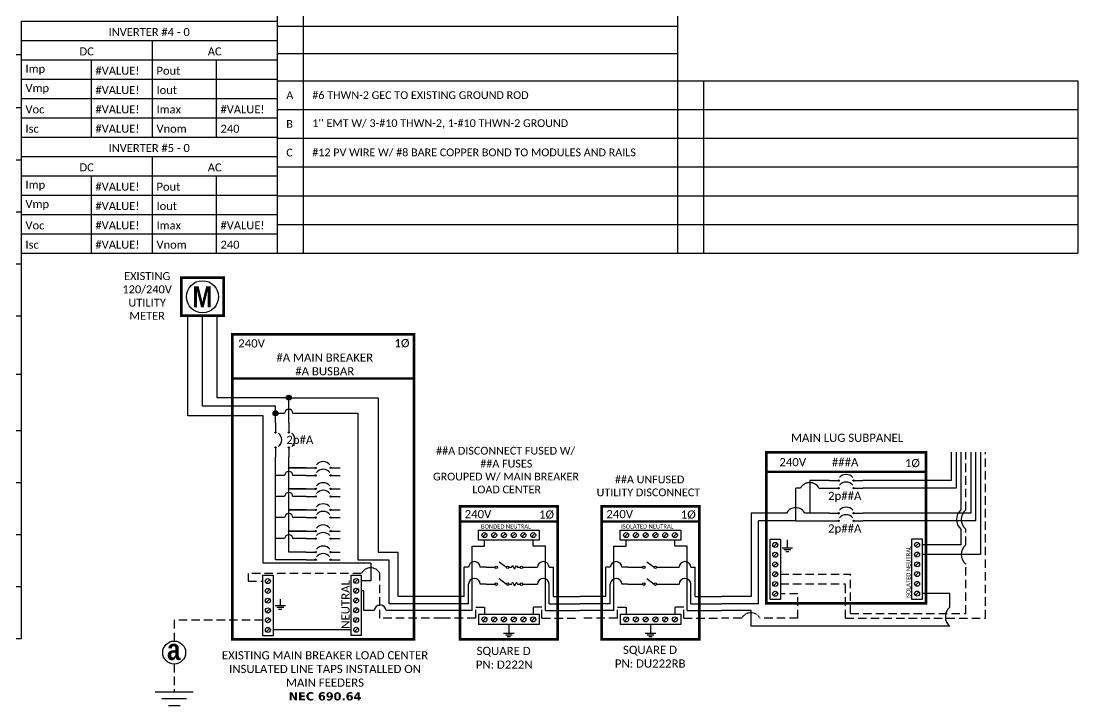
# Model space of a CAD drawing. Header units: feet. Extents: x -13431 to 15277, y 10370 to 29871.
# Drawn here: x 2913.6 to 3384.8, y 16918.2 to 17223.4 of the extents above; entities that cross this region are included whole.
import ezdxf

# ---------------------------------------------------------------- set-up
doc = ezdxf.new("R2010")
doc.units = ezdxf.units.FT
doc.header["$MEASUREMENT"] = 0
doc.linetypes.add('HIDDEN', pattern=[0.375, 0.25, -0.125])
for name, color, linetype in [('ONE LINE BLOCKS', 7, 'Continuous'), ('TABLES', 7, 'Continuous'), ('TEXT', 7, 'Continuous'), ('Z - TITLEBLOCK TXT', 7, 'Continuous')]:
    doc.layers.add(name, color=color, linetype=linetype)
doc.styles.add('ONE LINE TXT', font='techb___.ttf')
doc.styles.get("Standard").update_dxf_attribs({"font": 'calibri.ttf'})

# ---------------------------------------------------------------- blocks, each defined once
blk = doc.blocks.new('*U73')
at = {"color": 253, "linetype": 'Continuous'}
for p, q in [((-42.47, 32.21), (-42.47, 34.82)), ((-20.72, 32.21), (-20.72, 34.82)), ((-47.96, 3.45), (-47.96, 32.21)), ((-47.96, 32.21), (-42.47, 32.21)), ((-15.23, 32.21), (-20.72, 32.21)), ((-15.23, 3.45), (-15.23, 32.21)), ((-47.96, 3.45), (-63.19, 3.45)), ((-15.23, 3.45), (0, 3.45))]:
    blk.add_line(p, q, dxfattribs=at)
at = {"color": 7, "linetype": 'Continuous'}
for p, q in [((-51.46, 9.66), (-51.46, 22.77)), ((-49.6, 22.77), (-51.46, 22.77)), ((-41.69, 22.77), (-44.32, 22.77)), ((-21.5, 22.77), (-18.87, 22.77)), ((-13.59, 22.77), (-11.73, 22.77)), ((-11.73, 9.66), (-11.73, 22.77)), ((-51.46, 9.66), (-63.19, 9.66)), ((-11.73, 9.66), (0, 9.66))]:
    blk.add_line(p, q, dxfattribs=at)
at = {"color": 1, "linetype": 'Continuous'}
for p, q in [((-31.53, 22.77), (-30.29, 22.77)), ((-27.74, 22.77), (-26.5, 22.77)), ((-31.53, 15.24), (-30.29, 15.24)), ((-27.74, 15.24), (-26.5, 15.24))]:
    blk.add_line(p, q, dxfattribs=at)
at = {"color": 10, "linetype": 'Continuous'}
for p, q in [((-49.6, 6.49), (-49.6, 15.24)), ((-41.69, 15.24), (-44.32, 15.24)), ((-21.5, 15.24), (-18.87, 15.24)), ((-13.59, 6.49), (-13.59, 15.24)), ((-49.6, 6.49), (-63.19, 6.49)), ((-13.59, 6.49), (0, 6.49))]:
    blk.add_line(p, q, dxfattribs=at)
at = {"color": 7, "linetype": 'Continuous'}
for centre in [(-46.96, 22.62), (-16.23, 22.62)]:
    blk.add_arc(centre, 2.64, 3.2819, 176.7181, dxfattribs=at)
at = {"color": 10, "linetype": 'Continuous'}
for centre in [(-46.96, 15.08), (-16.23, 15.08)]:
    blk.add_arc(centre, 2.64, 3.2819, 176.7181, dxfattribs=at)
at = {"color": 1, "linetype": 'Continuous'}
for points in [[(-30.29, 22.77), (-29.92, 23.53), (-29.02, 22.01), (-28.19, 23.53), (-27.74, 22.77)], [(-30.29, 15.24), (-29.92, 16), (-29.02, 14.47), (-28.19, 16), (-27.74, 15.24)]]:
    blk.add_spline(points, degree=3, dxfattribs=at)
at = {"layer": 'ONE LINE BLOCKS', "lineweight": 50}
blk.add_line((-53.41, 43.1), (-9.8, 43.1), dxfattribs=at)
at = {"layer": 'ONE LINE BLOCKS', "lineweight": 50, "const_width": 1.19}
blk.add_lwpolyline([(-53.41, -9.3), (-53.41, 49.88), (-9.8, 49.88), (-9.8, -9.3)], close=True, dxfattribs=at)
at = {"layer": 'TEXT', "color": 92, "linetype": 'HIDDEN', "ltscale": 15}
for p, q in [((-46.38, 0), (-46.38, 4.94)), ((-46.38, 4.94), (-42.47, 4.94)), ((-42.47, 4.94), (-42.47, 1.8)), ((-16.81, 4.94), (-20.72, 4.94)), ((-20.72, 4.94), (-20.72, 1.8)), ((-16.81, 0), (-16.81, 4.94)), ((-46.38, 0), (-63.19, 0)), ((-16.81, 0), (0, 0))]:
    blk.add_line(p, q, dxfattribs=at)
at = {"layer": 'TEXT', "color": 92, "linetype": 'Continuous', "flags": 128}
for points in [[(-31.59, -3.07), (-31.6, -6.57)], [(-33.94, -6.57), (-29.25, -6.57)], [(-30.07, -7.44), (-33.13, -7.44)], [(-30.88, -8.3), (-32.31, -8.3)]]:
    blk.add_lwpolyline(points, dxfattribs=at)
at = {"layer": 'Z - TITLEBLOCK TXT', "color": 1, "linetype": 'Continuous'}
for p, q in [((-45.07, 34.82), (-45.07, 39.36)), ((-45.07, 39.36), (-18.12, 39.36)), ((-18.12, 39.36), (-18.12, 34.82)), ((-18.12, 34.82), (-45.07, 34.82)), ((-35.88, 25.22), (-32.61, 22.78)), ((-41.69, 22.77), (-37.77, 22.77)), ((-25.42, 22.77), (-21.5, 22.77)), ((-41.69, 15.24), (-37.77, 15.24)), ((-35.88, 17.69), (-32.61, 15.24)), ((-25.42, 15.23), (-21.5, 15.23)), ((-45.07, 1.8), (-18.12, 1.8)), ((-45.07, 1.8), (-45.07, -2.74)), ((-18.12, 1.8), (-18.12, -2.74)), ((-18.12, -2.74), (-45.07, -2.74))]:
    blk.add_line(p, q, dxfattribs=at)
at = {"layer": 'Z - TITLEBLOCK TXT', "color": 4, "linetype": 'Continuous'}
for p, q in [((-41.69, 37.87), (-43.26, 36.3)), ((-37.34, 37.87), (-38.91, 36.3)), ((-32.98, 37.87), (-34.56, 36.3)), ((-28.63, 37.87), (-30.21, 36.3)), ((-24.28, 37.87), (-25.86, 36.3)), ((-19.93, 37.87), (-21.51, 36.3)), ((-41.69, 0.32), (-43.26, -1.26)), ((-37.34, 0.32), (-38.91, -1.26)), ((-32.98, 0.32), (-34.56, -1.26)), ((-28.63, 0.32), (-30.21, -1.26)), ((-24.28, 0.32), (-25.86, -1.26)), ((-19.93, 0.32), (-21.51, -1.26))]:
    blk.add_line(p, q, dxfattribs=at)
for centre in [(-42.47, 37.09), (-38.12, 37.09), (-33.77, 37.09), (-29.42, 37.09), (-25.07, 37.09), (-20.72, 37.09), (-42.47, -0.47), (-38.12, -0.47), (-33.77, -0.47), (-29.42, -0.47), (-25.07, -0.47), (-20.72, -0.47)]:
    blk.add_circle(centre, 1.11, dxfattribs=at)
at = {"layer": 'Z - TITLEBLOCK TXT', "color": 1, "linetype": 'Continuous'}
for centre in [(-37.23, 22.77), (-32.07, 22.77), (-25.96, 22.77), (-37.23, 15.24), (-32.07, 15.24), (-25.96, 15.23)]:
    blk.add_circle(centre, 0.541, dxfattribs=at)
at = {"layer": 'TABLES', "color": 4, "linetype": 'Continuous'}
blk.add_text('BONDED NEUTRAL', height=1.8743, dxfattribs=at).set_placement((-43.99, 40.01))
at = {"layer": 'TEXT', "color": 1}
for s, width, gutter_width, heights, insert, char_height, attachment_point in [('\\A1;\\pi4.6802;##A DISCONNECT FUSED W/ \\P\\pi24.368;##A FUSES\\P\\pi3.2799;GROUPED W/ MAIN BREAKER \\P\\pi20.8;LOAD CENTER', 71.8931, 92.23, [24.13], (-68.68, 76.43), 3.4544, 1), ('240V', 0.1481, 0.75, [0], (-45.35, 46.44), 3.658, 5), ('1Ø', 0.1481, 0.75, [0], (-14.78, 46.14), 3.658, 5), ('\\A1;\\pi5.5987,t23.887;SQUARE D\\P\\pi5.2414,t23.529;PN: D222N', 35.0816, 28.88, [13.54], (-51.57, -12.71), 3.6576, 1)]:
    blk.add_mtext_dynamic_manual_height_columns(s, width=width, gutter_width=gutter_width, heights=heights, dxfattribs=dict(at, insert=insert, char_height=char_height, attachment_point=attachment_point))
blk = doc.blocks.new('*U74')
at = {"layer": 'ONE LINE BLOCKS', "linetype": 'Continuous'}
h = blk.add_hatch(color=1, dxfattribs=at)
h.dxf.hatch_style = 1
edge = h.paths.add_edge_path()
edge.add_arc((52.27, 61.39), 0.291, 0, 360)
h = blk.add_hatch(color=1, dxfattribs=at)
h.dxf.hatch_style = 1
edge = h.paths.add_edge_path()
edge.add_arc((58.94, 61.39), 0.291, 0, 360)
h = blk.add_hatch(color=1, dxfattribs=at)
h.dxf.hatch_style = 1
edge = h.paths.add_edge_path()
edge.add_arc((52.27, 58.01), 0.291, 0, 360)
h = blk.add_hatch(color=1, dxfattribs=at)
h.dxf.hatch_style = 1
edge = h.paths.add_edge_path()
edge.add_arc((58.94, 58.01), 0.291, 0, 360)
h = blk.add_hatch(color=1, dxfattribs=at)
h.dxf.hatch_style = 1
edge = h.paths.add_edge_path()
edge.add_arc((52.27, 46.83), 0.291, 0, 360)
h = blk.add_hatch(color=1, dxfattribs=at)
h.dxf.hatch_style = 1
edge = h.paths.add_edge_path()
edge.add_arc((52.27, 43.45), 0.291, 0, 360)
h = blk.add_hatch(color=1, dxfattribs=at)
h.dxf.hatch_style = 1
edge = h.paths.add_edge_path()
edge.add_arc((58.94, 46.83), 0.291, 0, 360)
h = blk.add_hatch(color=1, dxfattribs=at)
h.dxf.hatch_style = 1
edge = h.paths.add_edge_path()
edge.add_arc((58.94, 43.45), 0.291, 0, 360)
at = {"color": 7, "linetype": 'Continuous'}
for p, q in [((102.48, 74.03), (102.48, 61.39)), ((111.18, 74.03), (111.18, 46.83)), ((48.07, 61.39), (39.41, 61.39)), ((39.41, 61.39), (39.41, 46.83)), ((102.48, 61.39), (63.14, 61.39)), ((29, 46.83), (13.32, 46.83)), ((13.32, 46.83), (13.32, 9.66)), ((48.07, 46.83), (37.24, 46.83)), ((111.18, 46.83), (63.14, 46.83)), ((13.32, 9.66), (0, 9.66))]:
    blk.add_line(p, q, dxfattribs=at)
at = {"color": 10, "linetype": 'Continuous'}
for p, q in [((104.66, 74.03), (104.66, 58.01)), ((113.36, 74.03), (113.36, 43.45)), ((33.12, 43.45), (33.12, 58.01)), ((35.29, 58.01), (33.12, 58.01)), ((43.53, 58.01), (48.07, 58.01)), ((104.66, 58.01), (63.14, 58.01)), ((33.12, 43.45), (16.61, 43.45)), ((16.61, 6.49), (16.61, 43.45)), ((33.12, 43.45), (48.07, 43.45)), ((113.36, 43.45), (63.14, 43.45)), ((16.61, 6.49), (0, 6.49))]:
    blk.add_line(p, q, dxfattribs=at)
at = {"color": 253, "linetype": 'Continuous'}
for p, q in [((106.83, 74.03), (106.83, 48.32)), ((115.53, 74.03), (115.53, 28.42)), ((106.83, 39.76), (106.83, 32.77)), ((106.83, 32.77), (89.53, 32.77)), ((115.53, 28.42), (89.53, 28.42)), ((101.87, 11.02), (89.53, 11.02)), ((101.87, 5), (101.87, 11.02)), ((13.32, 3.45), (0, 3.45)), ((13.32, -3.56), (13.32, 3.45)), ((101.87, -3.56), (13.32, -3.56))]:
    blk.add_line(p, q, dxfattribs=at)
at = {"color": 10, "linetype": 'Continuous'}
blk.add_arc((39.41, 55.85), 4.65, 27.6639, 152.3361, dxfattribs=at)
at = {"color": 7, "linetype": 'Continuous'}
blk.add_arc((33.12, 44.67), 4.65, 27.6639, 152.3361, dxfattribs=at)
at = {"color": 253, "linetype": 'Continuous'}
for centre in [(110.41, 44.04), (105.44, 0.72)]:
    blk.add_arc(centre, 5.58, 129.9215, 230.0785, dxfattribs=at)
at = {"layer": 'ONE LINE BLOCKS', "lineweight": 50}
blk.add_line((20.02, 65.33), (91.19, 65.33), dxfattribs=at)
at = {"layer": 'ONE LINE BLOCKS', "lineweight": 50, "const_width": 1.19}
blk.add_lwpolyline([(20.02, 6.67), (20.02, 74.03), (91.19, 74.03), (91.19, 6.67)], close=True, dxfattribs=at)
at = {"layer": 'TEXT', "color": 92, "linetype": 'HIDDEN', "ltscale": 15}
for p, q in [((109.01, 48.32), (109.01, 74.03)), ((117.71, 0), (117.71, 74.03)), ((109.01, 32.7), (109.01, 39.76)), ((109.01, 2.18), (109.01, 24.14)), ((26.29, 19.65), (57.58, 19.65)), ((57.58, 2.18), (57.58, 19.65)), ((26.29, 15.3), (55.38, 15.3)), ((55.38, 0), (55.38, 15.3)), ((34.13, 10.94), (26.29, 10.94)), ((34.13, 0), (34.13, 10.94)), ((9.01, 0), (0, 0)), ((34.13, 0), (17.25, 0)), ((55.38, 0), (117.71, 0)), ((57.58, 2.18), (109.01, 2.18))]:
    blk.add_line(p, q, dxfattribs=at)
at = {"layer": 'TEXT', "color": 92, "linetype": 'HIDDEN', "flags": 128}
for points in [[(29.4, 34.92), (29.4, 31.42)], [(27.06, 31.42), (31.74, 31.42)], [(30.93, 30.55), (27.87, 30.55)], [(30.12, 29.68), (28.68, 29.68)]]:
    blk.add_lwpolyline(points, dxfattribs=at)
at = {"layer": 'TEXT', "color": 92, "linetype": 'Continuous', "ltscale": 4}
for centre in [(112.48, 44.04), (112.48, 28.42)]:
    blk.add_arc(centre, 5.51, 129.059, 230.941, dxfattribs=at)
at = {"layer": 'TEXT', "color": 92, "linetype": 'HIDDEN', "ltscale": 0.3}
blk.add_arc((13.13, -2.16), 4.65, 27.6639, 152.3361, dxfattribs=at)
at = {"layer": 'Z - TITLEBLOCK TXT', "color": 1, "linetype": 'Continuous'}
for p, q in [((21.75, 8.35), (21.75, 35.29)), ((21.75, 35.29), (26.29, 35.29)), ((26.29, 35.29), (26.29, 8.35)), ((84.99, 8.42), (84.99, 35.37)), ((84.99, 35.37), (89.53, 35.37)), ((89.53, 35.37), (89.53, 8.42)), ((26.29, 8.35), (21.75, 8.35)), ((89.53, 8.42), (84.99, 8.42))]:
    blk.add_line(p, q, dxfattribs=at)
at = {"layer": 'Z - TITLEBLOCK TXT', "color": 4, "linetype": 'Continuous'}
for p, q in [((24.81, 33.48), (23.24, 31.91)), ((88.04, 33.56), (86.47, 31.98)), ((24.81, 29.13), (23.24, 27.56)), ((88.04, 29.2), (86.47, 27.63)), ((24.81, 24.78), (23.24, 23.21)), ((88.04, 24.85), (86.47, 23.28)), ((24.81, 20.43), (23.24, 18.86)), ((88.04, 20.5), (86.47, 18.93)), ((24.81, 16.08), (23.24, 14.51)), ((88.04, 16.15), (86.47, 14.58)), ((24.81, 11.73), (23.24, 10.16)), ((88.04, 11.8), (86.47, 10.23))]:
    blk.add_line(p, q, dxfattribs=at)
at = {"layer": 'Z - TITLEBLOCK TXT', "color": 1, "linetype": 'Continuous', "flags": 128}
for points in [[(48.07, 61.39), (52.27, 61.39)], [(48.07, 61.39), (52.27, 61.39)], [(58.94, 61.39), (63.14, 61.39)], [(48.07, 58.01), (52.27, 58.01)], [(48.07, 58.01), (52.27, 58.01)], [(58.94, 58.01), (63.14, 58.01)], [(48.07, 46.83), (52.27, 46.83)], [(48.07, 46.83), (52.27, 46.83)], [(48.07, 43.45), (52.27, 43.45)], [(48.07, 43.45), (52.27, 43.45)], [(58.94, 46.83), (63.14, 46.83)], [(58.94, 43.45), (63.14, 43.45)]]:
    blk.add_lwpolyline(points, dxfattribs=at)
at = {"layer": 'Z - TITLEBLOCK TXT', "color": 1, "linetype": 'Continuous'}
for centre in [(52.27, 61.39), (58.94, 61.39), (52.27, 58.01), (58.94, 58.01), (52.27, 46.83), (52.27, 43.45), (58.94, 46.83), (58.94, 43.45)]:
    blk.add_circle(centre, 0.291, dxfattribs=at)
at = {"layer": 'Z - TITLEBLOCK TXT', "color": 4, "linetype": 'Continuous'}
for centre in [(24.02, 32.7), (87.26, 32.77), (24.02, 28.35), (87.26, 28.42), (24.02, 24), (87.26, 24.07), (24.02, 19.65), (87.26, 19.72), (24.02, 15.3), (87.26, 15.37), (24.02, 10.94), (87.26, 11.02)]:
    blk.add_circle(centre, 1.11, dxfattribs=at)
at = {"layer": 'Z - TITLEBLOCK TXT', "color": 1, "linetype": 'Continuous'}
for centre in [(55.6, 60.19), (55.6, 56.81), (55.6, 45.63), (55.6, 42.25)]:
    blk.add_arc(centre, 3.93, 40.3392, 139.6608, dxfattribs=at)
at = {"layer": 'TABLES', "color": 1, "linetype": 'Continuous'}
for p in [(47.57, 52.77), (47.57, 38.21)]:
    blk.add_text('2p##A', height=3.658, dxfattribs=at).set_placement(p)
at = {"layer": 'TABLES', "color": 4, "linetype": 'Continuous'}
blk.add_text('ISOLATED NEUTRAL', height=1.8743, rotation=90, dxfattribs=at).set_placement((84.33, 8.78))
at = {"layer": 'TEXT', "color": 1, "attachment_point": 5}
for s, width, gutter_width, insert, char_height in [('MAIN LUG SUBPANEL ', 62.3984, 7.17, (56.06, 80.46), 3.6576), ('240V', 0.1481, 0.75, (31.81, 69.58), 3.658), ('###A', 0.1481, 0.75, (55.19, 69.58), 3.658), ('1Ø', 0.1481, 0.75, (85.17, 69.07), 3.658)]:
    blk.add_mtext_dynamic_manual_height_columns(s, width=width, gutter_width=gutter_width, heights=[0], dxfattribs=dict(at, insert=insert, char_height=char_height))
blk = doc.blocks.new('*U72')
at = {"layer": 'ONE LINE BLOCKS', "linetype": 'Continuous'}
h = blk.add_hatch(color=254, dxfattribs=at)
h.dxf.hatch_style = 1
edge = h.paths.add_edge_path()
edge.add_arc((-68.38, 98.34), 1.11, 0, 360)
h = blk.add_hatch(color=254, dxfattribs=at)
h.dxf.hatch_style = 1
edge = h.paths.add_edge_path()
edge.add_arc((-74.3, 91.39), 1.11, 0, 360)
h = blk.add_hatch(color=1, dxfattribs=at)
h.dxf.hatch_style = 1
edge = h.paths.add_edge_path()
edge.add_arc((-74.3, 82.89), 0.291, 0, 360)
h = blk.add_hatch(color=1, dxfattribs=at)
h.dxf.hatch_style = 1
edge = h.paths.add_edge_path()
edge.add_arc((-68.38, 82.89), 0.291, 0, 360)
h = blk.add_hatch(color=1, dxfattribs=at)
h.dxf.hatch_style = 1
edge = h.paths.add_edge_path()
edge.add_arc((-74.3, 76.21), 0.291, 0, 360)
h = blk.add_hatch(color=1, dxfattribs=at)
h.dxf.hatch_style = 1
edge = h.paths.add_edge_path()
edge.add_arc((-68.38, 76.21), 0.291, 0, 360)
h = blk.add_hatch(color=1, dxfattribs=at)
h.dxf.hatch_style = 1
edge = h.paths.add_edge_path()
edge.add_arc((-56.39, 67.09), 0.291, 0, 360)
h = blk.add_hatch(color=1, dxfattribs=at)
h.dxf.hatch_style = 1
edge = h.paths.add_edge_path()
edge.add_arc((-49.72, 67.09), 0.291, 0, 360)
h = blk.add_hatch(color=1, dxfattribs=at)
h.dxf.hatch_style = 1
edge = h.paths.add_edge_path()
edge.add_arc((-56.39, 63.72), 0.291, 0, 360)
h = blk.add_hatch(color=1, dxfattribs=at)
h.dxf.hatch_style = 1
edge = h.paths.add_edge_path()
edge.add_arc((-49.72, 63.72), 0.291, 0, 360)
h = blk.add_hatch(color=1, dxfattribs=at)
h.dxf.hatch_style = 1
edge = h.paths.add_edge_path()
edge.add_arc((-56.39, 57.69), 0.291, 0, 360)
h = blk.add_hatch(color=1, dxfattribs=at)
h.dxf.hatch_style = 1
edge = h.paths.add_edge_path()
edge.add_arc((-49.72, 57.69), 0.291, 0, 360)
h = blk.add_hatch(color=1, dxfattribs=at)
h.dxf.hatch_style = 1
edge = h.paths.add_edge_path()
edge.add_arc((-56.39, 54.31), 0.291, 0, 360)
h = blk.add_hatch(color=1, dxfattribs=at)
h.dxf.hatch_style = 1
edge = h.paths.add_edge_path()
edge.add_arc((-49.72, 54.31), 0.291, 0, 360)
h = blk.add_hatch(color=1, dxfattribs=at)
h.dxf.hatch_style = 1
edge = h.paths.add_edge_path()
edge.add_arc((-56.39, 48.29), 0.291, 0, 360)
h = blk.add_hatch(color=1, dxfattribs=at)
h.dxf.hatch_style = 1
edge = h.paths.add_edge_path()
edge.add_arc((-49.72, 48.29), 0.291, 0, 360)
h = blk.add_hatch(color=1, dxfattribs=at)
h.dxf.hatch_style = 1
edge = h.paths.add_edge_path()
edge.add_arc((-56.39, 44.91), 0.291, 0, 360)
h = blk.add_hatch(color=1, dxfattribs=at)
h.dxf.hatch_style = 1
edge = h.paths.add_edge_path()
edge.add_arc((-49.72, 44.91), 0.291, 0, 360)
h = blk.add_hatch(color=1, dxfattribs=at)
h.dxf.hatch_style = 1
edge = h.paths.add_edge_path()
edge.add_arc((-56.39, 38.89), 0.291, 0, 360)
h = blk.add_hatch(color=1, dxfattribs=at)
h.dxf.hatch_style = 1
edge = h.paths.add_edge_path()
edge.add_arc((-49.72, 38.89), 0.291, 0, 360)
h = blk.add_hatch(color=1, dxfattribs=at)
h.dxf.hatch_style = 1
edge = h.paths.add_edge_path()
edge.add_arc((-56.39, 35.51), 0.291, 0, 360)
h = blk.add_hatch(color=1, dxfattribs=at)
h.dxf.hatch_style = 1
edge = h.paths.add_edge_path()
edge.add_arc((-49.72, 35.51), 0.291, 0, 360)
h = blk.add_hatch(color=1, dxfattribs=at)
h.dxf.hatch_style = 1
edge = h.paths.add_edge_path()
edge.add_arc((-56.39, 29.48), 0.291, 0, 360)
h = blk.add_hatch(color=1, dxfattribs=at)
h.dxf.hatch_style = 1
edge = h.paths.add_edge_path()
edge.add_arc((-49.72, 29.48), 0.291, 0, 360)
h = blk.add_hatch(color=1, dxfattribs=at)
h.dxf.hatch_style = 1
edge = h.paths.add_edge_path()
edge.add_arc((-56.39, 26.1), 0.291, 0, 360)
h = blk.add_hatch(color=1, dxfattribs=at)
h.dxf.hatch_style = 1
edge = h.paths.add_edge_path()
edge.add_arc((-49.72, 26.1), 0.291, 0, 360)
at = {"color": 155, "true_color": 0x647190}
blk.add_line((-93.51, 126.59), (-12.6, 126.59), dxfattribs=at)
at = {"color": 7, "linetype": 'Continuous'}
for p, q in [((-19.55, 9.66), (-19.55, 29.48)), ((0, 9.66), (-19.55, 9.66))]:
    blk.add_line(p, q, dxfattribs=at)
at = {"color": 10, "linetype": 'Continuous'}
for p, q in [((-23.58, 6.49), (-23.58, 26.1)), ((-19.54, 26.1), (-19.54, 26.1)), ((0, 6.49), (-23.58, 6.49))]:
    blk.add_line(p, q, dxfattribs=at)
at = {"color": 253, "linetype": 'Continuous'}
for p, q in [((-34.9, 12.29), (-36.07, 12.29)), ((-34.9, 3.45), (-34.9, 12.29)), ((-30.25, 3.45), (-34.9, 3.45)), ((0, 3.45), (-24.98, 3.45))]:
    blk.add_line(p, q, dxfattribs=at)
at = {"color": 7, "linetype": 'Continuous'}
blk.add_circle((-119.49, -15.26), 5.11, dxfattribs=at)
at = {"color": 253, "linetype": 'Continuous'}
blk.add_arc((-27.62, 3.3), 2.64, 3.2819, 176.7181, dxfattribs=at)
at = {"layer": 'ONE LINE BLOCKS', "lineweight": 50}
blk.add_line((-93.51, 106.95), (-12.6, 106.95), dxfattribs=at)
at = {"layer": 'ONE LINE BLOCKS', "lineweight": 50, "const_width": 1.19}
for points in [[(-116.27, 134.89), (-116.27, 151.79), (-97.41, 151.79), (-97.41, 134.89)], [(-93.51, -9.3), (-93.51, 126.59), (-12.6, 126.59), (-12.6, -9.3)]]:
    blk.add_lwpolyline(points, close=True, dxfattribs=at)
at = {"layer": 'TEXT', "color": 92, "linetype": 'HIDDEN', "ltscale": 15}
for p, q in [((-36.07, 20.02), (-86.54, 20.02)), ((-86.54, 20.02), (-86.54, 16.57)), ((-27.75, 0), (-27.75, 20.02)), ((-86.54, 16.57), (-79.95, 16.57)), ((0, 0), (-27.75, 0)), ((-79.95, -0.83), (-119.49, -0.83)), ((-119.49, -0.83), (-119.49, -10.15)), ((-119.49, -20.38), (-119.49, -32.73))]:
    blk.add_line(p, q, dxfattribs=at)
at = {"layer": 'TEXT', "color": 92, "linetype": 'Continuous', "ltscale": 15}
blk.add_line((-40.61, -5.18), (-75.41, -5.18), dxfattribs=at)
at = {"layer": 'TEXT', "color": 92, "linetype": 'Continuous', "flags": 128}
for points in [[(-74.53, 5.69), (-69.85, 5.69)], [(-70.66, 4.83), (-73.72, 4.83)], [(-72.19, 8.54), (-72.19, 5.69)], [(-71.47, 3.96), (-72.91, 3.96)]]:
    blk.add_lwpolyline(points, dxfattribs=at)
at = {"layer": 'TEXT', "color": 92, "linetype": 'Continuous', "ltscale": 4, "flags": 128}
for points in [[(-127.97, -32.73), (-111.01, -32.73)], [(-113.95, -35.88), (-125.03, -35.88)], [(-116.88, -39.02), (-122.09, -39.02)]]:
    blk.add_lwpolyline(points, dxfattribs=at)
at = {"layer": 'TEXT', "linetype": 'Continuous'}
blk.add_circle((-106.84, 143.34), 7.15, dxfattribs=at)
at = {"layer": 'TEXT', "color": 92, "linetype": 'Continuous', "ltscale": 0.3}
blk.add_arc((-31.87, 17.86), 4.65, 27.6639, 152.3361, dxfattribs=at)
at = {"layer": 'Z - TITLEBLOCK TXT', "color": 253, "linetype": 'Continuous'}
for p, q in [((-113.33, 90.2), (-113.33, 134.89)), ((-79.78, 90.2), (-113.33, 90.2)), ((-79.78, 24.52), (-79.78, 90.2)), ((-31.78, 24.52), (-79.78, 24.52)), ((-31.78, 24.52), (-31.78, 16.64)), ((-31.78, 16.64), (-36.07, 16.64))]:
    blk.add_line(p, q, dxfattribs=at)
at = {"layer": 'Z - TITLEBLOCK TXT', "color": 10, "linetype": 'Continuous'}
for p, q in [((-106.84, 94.51), (-106.84, 134.89)), ((-74.3, 94.51), (-106.84, 94.51)), ((-74.3, 87.09), (-74.3, 94.51)), ((-73.19, 91.39), (-70.25, 91.39)), ((-66.51, 91.39), (-37.57, 91.39)), ((-37.57, 91.39), (-37.57, 26.1)), ((-74.3, 26.1), (-74.3, 72.02)), ((-70.25, 63.72), (-74.3, 63.72)), ((-60.59, 63.72), (-66.51, 63.72)), ((-70.25, 54.31), (-74.3, 54.31)), ((-60.59, 54.31), (-66.51, 54.31)), ((-70.25, 44.91), (-74.3, 44.91)), ((-60.59, 44.91), (-66.51, 44.91)), ((-70.25, 35.51), (-74.3, 35.51)), ((-60.59, 35.51), (-66.51, 35.51)), ((-60.59, 26.1), (-74.3, 26.1)), ((-37.57, 26.1), (-23.58, 26.1))]:
    blk.add_line(p, q, dxfattribs=at)
at = {"layer": 'Z - TITLEBLOCK TXT', "color": 7, "linetype": 'Continuous'}
for p, q in [((-100.35, 98.34), (-100.35, 134.89)), ((-68.38, 98.34), (-100.35, 98.34)), ((-68.38, 87.09), (-68.38, 98.34)), ((-67.27, 98.34), (-28.47, 98.34)), ((-28.47, 98.34), (-28.47, 29.48)), ((-68.38, 57.69), (-68.38, 72.02)), ((-68.38, 67.09), (-60.59, 67.09)), ((-60.59, 67.09), (-68.38, 67.09)), ((-68.38, 48.29), (-68.38, 57.69)), ((-68.38, 57.69), (-60.59, 57.69)), ((-60.59, 57.69), (-68.38, 57.69)), ((-68.38, 38.89), (-68.38, 48.29)), ((-68.38, 48.29), (-60.59, 48.29)), ((-60.59, 48.29), (-68.38, 48.29)), ((-68.38, 29.48), (-68.38, 38.89)), ((-68.38, 38.89), (-60.59, 38.89)), ((-60.59, 38.89), (-68.38, 38.89)), ((-60.59, 29.48), (-68.38, 29.48)), ((-28.47, 29.48), (-19.55, 29.48))]:
    blk.add_line(p, q, dxfattribs=at)
at = {"layer": 'Z - TITLEBLOCK TXT', "color": 1, "linetype": 'Continuous'}
for p, q in [((-79.95, -7.78), (-79.95, 19.17)), ((-79.95, 19.17), (-75.41, 19.17)), ((-75.41, 19.17), (-75.41, -7.78)), ((-40.61, -7.71), (-40.61, 19.24)), ((-40.61, 19.24), (-36.07, 19.24)), ((-36.07, 19.24), (-36.07, -7.71)), ((-75.41, -7.78), (-79.95, -7.78)), ((-36.07, -7.71), (-40.61, -7.71))]:
    blk.add_line(p, q, dxfattribs=at)
at = {"layer": 'Z - TITLEBLOCK TXT', "color": 4, "linetype": 'Continuous'}
for p, q in [((-76.9, 17.35), (-78.47, 15.78)), ((-37.55, 17.43), (-39.13, 15.85)), ((-76.9, 13), (-78.47, 11.43)), ((-37.55, 13.08), (-39.13, 11.5)), ((-76.9, 8.65), (-78.47, 7.08)), ((-37.55, 8.73), (-39.13, 7.15)), ((-76.9, 4.3), (-78.47, 2.73)), ((-37.55, 4.38), (-39.13, 2.8)), ((-37.55, 0.03), (-39.13, -1.55)), ((-76.9, -0.05), (-78.47, -1.62)), ((-76.9, -4.4), (-78.47, -5.97)), ((-37.55, -4.33), (-39.13, -5.9))]:
    blk.add_line(p, q, dxfattribs=at)
at = {"layer": 'Z - TITLEBLOCK TXT', "color": 1, "linetype": 'Continuous', "flags": 128}
for points in [[(-74.3, 87.09), (-74.3, 82.89)], [(-74.3, 87.09), (-74.3, 82.89)], [(-68.38, 87.09), (-68.38, 82.89)], [(-68.38, 87.09), (-68.38, 82.89)], [(-74.3, 76.21), (-74.3, 72.02)], [(-68.38, 76.21), (-68.38, 72.02)], [(-60.59, 67.09), (-56.39, 67.09)], [(-60.59, 67.09), (-56.39, 67.09)], [(-49.72, 67.09), (-45.52, 67.09)], [(-60.59, 63.72), (-56.39, 63.72)], [(-60.59, 63.72), (-56.39, 63.72)], [(-49.72, 63.72), (-45.52, 63.72)], [(-60.59, 57.69), (-56.39, 57.69)], [(-60.59, 57.69), (-56.39, 57.69)], [(-49.72, 57.69), (-45.52, 57.69)], [(-60.59, 54.31), (-56.39, 54.31)], [(-60.59, 54.31), (-56.39, 54.31)], [(-49.72, 54.31), (-45.52, 54.31)], [(-60.59, 48.29), (-56.39, 48.29)], [(-60.59, 48.29), (-56.39, 48.29)], [(-49.72, 48.29), (-45.52, 48.29)], [(-60.59, 44.91), (-56.39, 44.91)], [(-60.59, 44.91), (-56.39, 44.91)], [(-49.72, 44.91), (-45.52, 44.91)], [(-60.59, 38.89), (-56.39, 38.89)], [(-60.59, 38.89), (-56.39, 38.89)], [(-49.72, 38.89), (-45.52, 38.89)], [(-60.59, 35.51), (-56.39, 35.51)], [(-60.59, 35.51), (-56.39, 35.51)], [(-49.72, 35.51), (-45.52, 35.51)], [(-60.59, 29.48), (-56.39, 29.48)], [(-60.59, 29.48), (-56.39, 29.48)], [(-49.72, 29.48), (-45.52, 29.48)], [(-60.59, 26.1), (-56.39, 26.1)], [(-60.59, 26.1), (-56.39, 26.1)], [(-49.72, 26.1), (-45.52, 26.1)]]:
    blk.add_lwpolyline(points, dxfattribs=at)
at = {"layer": 'Z - TITLEBLOCK TXT', "color": 7, "linetype": 'Continuous'}
for centre in [(-68.38, 98.34), (-68.38, 98.34), (-74.3, 91.39)]:
    blk.add_circle(centre, 1.11, dxfattribs=at)
at = {"layer": 'Z - TITLEBLOCK TXT', "color": 1, "linetype": 'Continuous'}
for centre in [(-74.3, 82.89), (-68.38, 82.89), (-74.3, 76.21), (-68.38, 76.21), (-56.39, 67.09), (-49.72, 67.09), (-56.39, 63.72), (-49.72, 63.72), (-56.39, 57.69), (-49.72, 57.69), (-56.39, 54.31), (-49.72, 54.31), (-56.39, 48.29), (-49.72, 48.29), (-56.39, 44.91), (-49.72, 44.91), (-56.39, 38.89), (-49.72, 38.89), (-56.39, 35.51), (-49.72, 35.51), (-56.39, 29.48), (-49.72, 29.48), (-56.39, 26.1), (-49.72, 26.1)]:
    blk.add_circle(centre, 0.291, dxfattribs=at)
at = {"layer": 'Z - TITLEBLOCK TXT', "color": 4, "linetype": 'Continuous'}
for centre in [(-77.68, 16.57), (-38.34, 16.64), (-77.68, 12.22), (-38.34, 12.29), (-77.68, 7.87), (-38.34, 7.94), (-77.68, 3.52), (-77.68, -0.83), (-38.34, 3.59), (-38.34, -0.76), (-77.68, -5.18), (-38.34, -5.11)]:
    blk.add_circle(centre, 1.11, dxfattribs=at)
at = {"layer": 'Z - TITLEBLOCK TXT', "color": 10, "linetype": 'Continuous'}
for centre in [(-68.38, 91.28), (-68.38, 63.61), (-68.38, 54.21), (-68.38, 44.8), (-68.38, 35.4)]:
    blk.add_arc(centre, 1.87, 3.2937, 176.7063, dxfattribs=at)
at = {"layer": 'Z - TITLEBLOCK TXT', "color": 1, "linetype": 'Continuous'}
for centre, start, end in [((-75.49, 79.55), 310.3392, 49.6608), ((-69.57, 79.55), 310.3392, 49.6608), ((-53.05, 65.9), 40.3392, 139.6608), ((-53.05, 62.52), 40.3392, 139.6608), ((-53.05, 56.5), 40.3392, 139.6608), ((-53.05, 53.12), 40.3392, 139.6608), ((-53.05, 47.1), 40.3392, 139.6608), ((-53.05, 43.72), 40.3392, 139.6608), ((-53.05, 37.69), 40.3392, 139.6608), ((-53.05, 34.31), 40.3392, 139.6608), ((-53.05, 28.29), 40.3392, 139.6608), ((-53.05, 24.91), 40.3392, 139.6608)]:
    blk.add_arc(centre, 3.93, start, end, dxfattribs=at)
at = {"layer": 'TABLES', "color": 1, "linetype": 'Continuous'}
blk.add_text('NEUTRAL', height=3.658, rotation=90, dxfattribs=at).set_placement((-41.27, -4.66))
at = {"layer": 'TEXT', "color": 1, "attachment_point": 5}
for s, width, gutter_width, heights, insert, char_height in [('EXISTING\\P120/240V UTILITY METER', 0.0523, 7.17, [0], (-131.55, 143.68), 3.5433), ('240V', 0.1481, 0.75, [0], (-84.98, 122.54), 3.658), ('1Ø', 0.1481, 0.75, [0], (-17.91, 122.54), 3.658), ('#A MAIN BREAKER\\P#A BUSBAR', 72.4998, 0.75, [0], (-52.35, 113.14), 3.6576), ('2p#A', 0.1481, 0.75, [0], (-63.46, 79.11), 3.658), ('EXISTING MAIN BREAKER LOAD CENTER INSULATED LINE TAPS INSTALLED ON MAIN FEEDERS\\P{\\fVerdana|b1|i0|c0|p34;NEC 690.64}', 98.9176, 7.17, [106.42], (-52.23, -25.66), 3.6576)]:
    blk.add_mtext_dynamic_manual_height_columns(s, width=width, gutter_width=gutter_width, heights=heights, dxfattribs=dict(at, insert=insert, char_height=char_height))
at = {"layer": 'Z - TITLEBLOCK TXT', "color": 253, "linetype": 'Continuous', "style": 'ONE LINE TXT'}
blk.add_text('M', height=9.38, dxfattribs=at).set_placement((-111.4, 138.62))
at = {"layer": 'Z - TITLEBLOCK TXT', "color": 1, "linetype": 'Continuous', "insert": (-122.68, -9.21), "char_height": 9.3833, "attachment_point": 1, "style": 'ONE LINE TXT'}
blk.add_mtext_dynamic_manual_height_columns('{\\W1;\\C256;a}', width=0.1385, gutter_width=2.13, heights=[0], dxfattribs=at)
blk = doc.blocks.new('M_UTILITY DISCONNECT')
at = {"color": 253, "linetype": 'Continuous'}
for p, q in [((-42.47, 32.21), (-42.47, 34.82)), ((-20.72, 32.21), (-20.72, 34.82)), ((-47.96, 3.45), (-47.96, 32.21)), ((-47.96, 32.21), (-42.47, 32.21)), ((-15.23, 32.21), (-20.72, 32.21)), ((-15.23, 3.45), (-15.23, 32.21)), ((-47.96, 3.45), (-63.19, 3.45)), ((-15.23, 3.45), (0, 3.45))]:
    blk.add_line(p, q, dxfattribs=at)
at = {"color": 7, "linetype": 'Continuous'}
for p, q in [((-51.46, 9.66), (-51.46, 22.77)), ((-49.6, 22.77), (-51.46, 22.77)), ((-41.69, 22.77), (-44.32, 22.77)), ((-21.5, 22.77), (-18.87, 22.77)), ((-13.59, 22.77), (-11.73, 22.77)), ((-11.73, 9.66), (-11.73, 22.77)), ((-51.46, 9.66), (-63.19, 9.66)), ((-11.73, 9.66), (0, 9.66))]:
    blk.add_line(p, q, dxfattribs=at)
at = {"color": 10, "linetype": 'Continuous'}
for p, q in [((-49.6, 6.49), (-49.6, 15.24)), ((-41.69, 15.24), (-44.32, 15.24)), ((-21.5, 15.24), (-18.87, 15.24)), ((-13.59, 6.49), (-13.59, 15.24)), ((-49.6, 6.49), (-63.19, 6.49)), ((-13.59, 6.49), (0, 6.49))]:
    blk.add_line(p, q, dxfattribs=at)
at = {"color": 7, "linetype": 'Continuous'}
for centre in [(-46.96, 22.62), (-16.23, 22.62)]:
    blk.add_arc(centre, 2.64, 3.2819, 176.7181, dxfattribs=at)
at = {"color": 10, "linetype": 'Continuous'}
for centre in [(-46.96, 15.08), (-16.23, 15.08)]:
    blk.add_arc(centre, 2.64, 3.2819, 176.7181, dxfattribs=at)
at = {"layer": 'ONE LINE BLOCKS', "lineweight": 50}
blk.add_line((-53.41, 43.1), (-9.8, 43.1), dxfattribs=at)
at = {"layer": 'ONE LINE BLOCKS', "lineweight": 50, "const_width": 1.19}
blk.add_lwpolyline([(-53.41, -9.3), (-53.41, 49.88), (-9.8, 49.88), (-9.8, -9.3)], close=True, dxfattribs=at)
at = {"layer": 'TEXT', "color": 92, "linetype": 'HIDDEN', "ltscale": 15}
for p, q in [((-46.38, 0), (-46.38, 4.94)), ((-46.38, 4.94), (-42.47, 4.94)), ((-42.47, 4.94), (-42.47, 1.8)), ((-16.81, 4.94), (-20.72, 4.94)), ((-20.72, 4.94), (-20.72, 1.8)), ((-16.81, 0), (-16.81, 4.94)), ((-46.38, 0), (-63.19, 0)), ((-16.81, 0), (0, 0))]:
    blk.add_line(p, q, dxfattribs=at)
at = {"layer": 'TEXT', "color": 92, "linetype": 'Continuous', "flags": 128}
for points in [[(-31.59, -3.07), (-31.6, -6.57)], [(-33.94, -6.57), (-29.25, -6.57)], [(-30.07, -7.44), (-33.13, -7.44)], [(-30.88, -8.3), (-32.31, -8.3)]]:
    blk.add_lwpolyline(points, dxfattribs=at)
at = {"layer": 'Z - TITLEBLOCK TXT', "color": 1, "linetype": 'Continuous'}
for p, q in [((-45.07, 34.82), (-45.07, 39.36)), ((-45.07, 39.36), (-18.12, 39.36)), ((-18.12, 39.36), (-18.12, 34.82)), ((-18.12, 34.82), (-45.07, 34.82)), ((-33.23, 25.22), (-29.96, 22.78)), ((-41.69, 22.77), (-35.12, 22.77)), ((-28.88, 22.77), (-21.5, 22.77)), ((-41.69, 15.24), (-35.12, 15.24)), ((-33.23, 17.69), (-29.96, 15.24)), ((-28.88, 15.24), (-21.5, 15.23)), ((-45.07, 1.8), (-18.12, 1.8)), ((-45.07, 1.8), (-45.07, -2.74)), ((-18.12, 1.8), (-18.12, -2.74)), ((-18.12, -2.74), (-45.07, -2.74))]:
    blk.add_line(p, q, dxfattribs=at)
at = {"layer": 'Z - TITLEBLOCK TXT', "color": 4, "linetype": 'Continuous'}
for p, q in [((-41.69, 37.87), (-43.26, 36.3)), ((-37.34, 37.87), (-38.91, 36.3)), ((-32.98, 37.87), (-34.56, 36.3)), ((-28.63, 37.87), (-30.21, 36.3)), ((-24.28, 37.87), (-25.86, 36.3)), ((-19.93, 37.87), (-21.51, 36.3)), ((-41.69, 0.32), (-43.26, -1.26)), ((-37.34, 0.32), (-38.91, -1.26)), ((-32.98, 0.32), (-34.56, -1.26)), ((-28.63, 0.32), (-30.21, -1.26)), ((-24.28, 0.32), (-25.86, -1.26)), ((-19.93, 0.32), (-21.51, -1.26))]:
    blk.add_line(p, q, dxfattribs=at)
for centre in [(-42.47, 37.09), (-38.12, 37.09), (-33.77, 37.09), (-29.42, 37.09), (-25.07, 37.09), (-20.72, 37.09), (-42.47, -0.47), (-38.12, -0.47), (-33.77, -0.47), (-29.42, -0.47), (-25.07, -0.47), (-20.72, -0.47)]:
    blk.add_circle(centre, 1.11, dxfattribs=at)
at = {"layer": 'Z - TITLEBLOCK TXT', "color": 1, "linetype": 'Continuous'}
for centre in [(-34.58, 22.77), (-29.42, 22.77), (-34.58, 15.24), (-29.42, 15.24)]:
    blk.add_circle(centre, 0.541, dxfattribs=at)
at = {"layer": 'TABLES', "color": 4, "linetype": 'Continuous'}
blk.add_text('ISOLATED NEUTRAL', height=1.8743, dxfattribs=at).set_placement((-44.71, 40.01))
at = {"layer": 'TEXT', "color": 1}
for s, width, gutter_width, heights, insert, char_height, attachment_point in [('\\A1;\\pi16.318; ##A UNFUSED \\P\\pi9.3723;UTILITY DISCONNECT', 64.922, 0, [82.18], (-65.01, 63.62), 3.4544, 1), ('240V', 0.1481, 0.75, [0], (-45.35, 46.44), 3.658, 5), ('1Ø', 0.1481, 0.75, [0], (-14.78, 46.14), 3.658, 5), ('\\A1;\\pi10.78,t29.068;SQUARE D\\P\\pi7.1861,t25.474;PN: DU222RB', 45.4448, 0.203, [45.94], (-54.67, -12.23), 3.6576, 1)]:
    blk.add_mtext_dynamic_manual_height_columns(s, width=width, gutter_width=gutter_width, heights=heights, dxfattribs=dict(at, insert=insert, char_height=char_height, attachment_point=attachment_point))
blk = doc.blocks.new('*T79')
at = {"linetype": 'ByBlock', "lineweight": -2, "transparency": 16777216}
for p, q in [((0, 0), (178.52, 0)), ((0, 0), (0, -72.97)), ((11.58, 0), (11.58, -72.97)), ((178.52, 0), (178.52, -72.97)), ((0, -12.11), (178.52, -12.11)), ((0, -24.28), (178.52, -24.28)), ((0, -36.46), (178.52, -36.46)), ((0, -48.64), (178.52, -48.64)), ((0, -60.81), (178.52, -60.81)), ((0, -72.97), (178.52, -72.97))]:
    blk.add_line(p, q, dxfattribs=at)
at = {"color": 0, "linetype": 'Continuous', "transparency": 16777216, "char_height": 3.4544, "attachment_point": 7}
for s, insert, width in [('{\\fCalibri|b0|i0|c0;#6 THWN-2 GEC TO EXISTING GROUND ROD', (15.65, -8.36), 158.8095), ('{\\fCalibri|b0|i0|c0;A', (4.06, -8.36), 3.4544), ('{\\fCalibri|b0|i0|c0;B', (4.06, -20.53), 3.4544), ("{\\fCalibri|b0|i0|c0;1'' EMT W/ 3-#10 THWN-2, 1-#10 THWN-2 GROUND", (15.65, -20.53), 158.8095), ('{\\fCalibri|b0|i0|c0;C', (4.06, -32.71), 3.4544), ('{\\fCalibri|b0|i0|c0;#12 PV WIRE W/ #8 BARE COPPER BOND TO MODULES AND RAILS', (15.65, -32.71), 158.8095), ('{\\fCalibri|b0|i0|c0;', (4.06, -44.89), 3.4544), ('{\\fCalibri|b0|i0|c0;', (15.65, -44.89), 158.8095), ('{\\fCalibri|b0|i0|c0;', (4.06, -57.06), 3.4544), ('{\\fCalibri|b0|i0|c0;', (15.65, -57.06), 158.8095), ('{\\fCalibri|b0|i0|c0;', (4.06, -69.22), 3.4544), ('{\\fCalibri|b0|i0|c0;', (15.65, -69.22), 158.8095)]:
    blk.add_mtext(s, dxfattribs=dict(at, insert=insert, width=width))
blk = doc.blocks.new('*T80')
at = {"linetype": 'ByBlock', "lineweight": -2, "transparency": 16777216}
for p, q in [((0, 0), (357.03, 0)), ((0, 0), (0, -76.8)), ((11.58, 0), (11.58, -76.8)), ((178.51, 0), (178.51, -76.8)), ((190.1, 0), (190.1, -76.8)), ((357.03, 0), (357.03, -76.8)), ((0, -12.8), (357.03, -12.8)), ((0, -25.61), (357.03, -25.61)), ((0, -38.41), (357.03, -38.41)), ((0, -51.22), (357.03, -51.22)), ((0, -64.02), (357.03, -64.02)), ((0, -76.8), (357.03, -76.8))]:
    blk.add_line(p, q, dxfattribs=at)
at = {"color": 0, "linetype": 'Continuous', "transparency": 16777216, "char_height": 3.4544, "attachment_point": 4}
for s, insert, width in [('{\\fCalibri|b0|i0|c0;A', (4.06, -6.4), 3.4544), ('{\\fCalibri|b0|i0|c0;#6 THWN-2 GEC TO EXISTING GROUND ROD', (15.65, -6.4), 158.8026), ('{\\fCalibri|b0|i0|c0;', (182.58, -6.4), 3.4544), ('{\\fCalibri|b0|i0|c0;', (194.16, -6.4), 158.8095), ('{\\fCalibri|b0|i0|c0;B', (4.06, -19.21), 3.4544), ("{\\fCalibri|b0|i0|c0;1'' EMT W/ 3-#10 THWN-2, 1-#10 THWN-2 GROUND", (15.65, -19.21), 158.8026), ('{\\fCalibri|b0|i0|c0;', (182.58, -19.21), 3.4544), ('{\\fCalibri|b0|i0|c0;', (194.16, -19.21), 158.8095), ('{\\fCalibri|b0|i0|c0;C', (4.06, -32.01), 3.4544), ('{\\fCalibri|b0|i0|c0;#12 PV WIRE W/ #8 BARE COPPER BOND TO MODULES AND RAILS', (15.65, -32.01), 158.8026), ('{\\fCalibri|b0|i0|c0;', (182.58, -32.01), 3.4544), ('{\\fCalibri|b0|i0|c0;', (194.16, -32.01), 158.8095), ('{\\fCalibri|b0|i0|c0;', (4.06, -44.82), 3.4544), ('{\\fCalibri|b0|i0|c0;', (15.65, -44.82), 158.8026), ('{\\fCalibri|b0|i0|c0;', (182.58, -44.82), 3.4544), ('{\\fCalibri|b0|i0|c0;', (194.16, -44.82), 158.8095), ('{\\fCalibri|b0|i0|c0;', (4.06, -57.62), 3.4544), ('{\\fCalibri|b0|i0|c0;', (15.65, -57.62), 158.8026), ('{\\fCalibri|b0|i0|c0;', (182.58, -57.62), 3.4544), ('{\\fCalibri|b0|i0|c0;', (194.16, -57.62), 158.8095), ('{\\fCalibri|b0|i0|c0;', (4.06, -70.41), 3.4544), ('{\\fCalibri|b0|i0|c0;', (15.65, -70.41), 158.8026), ('{\\fCalibri|b0|i0|c0;', (182.58, -70.41), 3.4544), ('{\\fCalibri|b0|i0|c0;', (194.16, -70.41), 158.8095)]:
    blk.add_mtext(s, dxfattribs=dict(at, insert=insert, width=width))
blk = doc.blocks.new('*T82')
at = {"color": 9, "linetype": 'ByBlock', "lineweight": 30, "true_color": 0xa7bfde, "transparency": 16777216}
blk.add_line((0, 0), (114.19, 0), dxfattribs=at)
at = {"color": 0, "linetype": 'ByBlock', "lineweight": -2, "transparency": 16777216}
for p, q in [((0, 0), (0, -51.7)), ((114.19, 0), (114.19, -51.7)), ((0, -8.62), (114.19, -8.62)), ((58.43, -8.62), (58.43, -51.7)), ((0, -17.23), (114.19, -17.23)), ((31.22, -17.23), (31.22, -51.7)), ((86.98, -17.23), (86.98, -51.7)), ((0, -25.85), (114.19, -25.85)), ((0, -34.47), (114.19, -34.47)), ((0, -43.08), (114.19, -43.08)), ((0, -51.7), (114.19, -51.7))]:
    blk.add_line(p, q, dxfattribs=at)
at = {"color": 0, "transparency": 16777216, "char_height": 3.5705}
for s, insert, width, attachment_point in [('{\\fCalibri|b0|i0|c0;INVERTER #4 - 0', (57.09, -6.69), 110.3293, 8), ('{\\fCalibri|b0|i0|c0;DC', (29.22, -15.31), 54.5755, 8), ('{\\fCalibri|b0|i0|c0;AC', (86.31, -15.31), 51.8976, 8), ('{\\fCalibri|b0|i0|c0;Imp', (1.93, -23.92), 27.3681, 7), ('{\\fCalibri|b0|i0|c0;#VALUE!', (33.15, -23.92), 23.3513, 7), ('{\\fCalibri|b0|i0|c0;Pout', (60.36, -23.92), 24.6902, 7), ('{\\fCalibri|b0|i0|c0;Vmp', (1.93, -32.54), 27.3681, 7), ('{\\fCalibri|b0|i0|c0;', (88.91, -23.92), 23.3513, 7), ('{\\fCalibri|b0|i0|c0;#VALUE!', (33.15, -32.54), 23.3513, 7), ('{\\fCalibri|b0|i0|c0;Iout', (60.36, -32.54), 24.6902, 7), ('{\\fCalibri|b0|i0|c0;', (88.91, -32.54), 23.3513, 7), ('{\\fCalibri|b0|i0|c0;Voc', (1.93, -41.16), 27.3681, 7), ('{\\fCalibri|b0|i0|c0;#VALUE!', (33.15, -41.16), 23.3513, 7), ('{\\fCalibri|b0|i0|c0;Imax', (60.36, -41.16), 24.6902, 7), ('{\\fCalibri|b0|i0|c0;#VALUE!', (88.91, -41.16), 23.3513, 7), ('{\\fCalibri|b0|i0|c0;Isc', (1.93, -49.77), 27.3681, 7), ('{\\fCalibri|b0|i0|c0;#VALUE!', (33.15, -49.77), 23.3513, 7), ('{\\fCalibri|b0|i0|c0;Vnom', (60.36, -49.77), 24.6902, 7), ('{\\fCalibri|b0|i0|c0;240', (88.91, -49.77), 23.3513, 7)]:
    blk.add_mtext(s, dxfattribs=dict(at, insert=insert, width=width, attachment_point=attachment_point))
blk = doc.blocks.new('*T83')
at = {"color": 9, "linetype": 'ByBlock', "lineweight": 30, "true_color": 0xa7bfde, "transparency": 16777216}
blk.add_line((0, 0), (114.19, 0), dxfattribs=at)
at = {"color": 0, "linetype": 'ByBlock', "lineweight": -2, "transparency": 16777216}
for p, q in [((0, 0), (0, -51.7)), ((114.19, 0), (114.19, -51.7)), ((0, -8.62), (114.19, -8.62)), ((58.43, -8.62), (58.43, -51.7)), ((0, -17.23), (114.19, -17.23)), ((31.22, -17.23), (31.22, -51.7)), ((86.98, -17.23), (86.98, -51.7)), ((0, -25.85), (114.19, -25.85)), ((0, -34.47), (114.19, -34.47)), ((0, -43.08), (114.19, -43.08)), ((0, -51.7), (114.19, -51.7))]:
    blk.add_line(p, q, dxfattribs=at)
at = {"color": 0, "transparency": 16777216, "char_height": 3.5705}
for s, insert, width, attachment_point in [('{\\fCalibri|b0|i0|c0;INVERTER #5 - 0', (57.09, -6.69), 110.3293, 8), ('{\\fCalibri|b0|i0|c0;DC', (29.22, -15.31), 54.5755, 8), ('{\\fCalibri|b0|i0|c0;AC', (86.31, -15.31), 51.8976, 8), ('{\\fCalibri|b0|i0|c0;Imp', (1.93, -23.92), 27.3681, 7), ('{\\fCalibri|b0|i0|c0;#VALUE!', (33.15, -23.92), 23.3513, 7), ('{\\fCalibri|b0|i0|c0;Pout', (60.36, -23.92), 24.6902, 7), ('{\\fCalibri|b0|i0|c0;Vmp', (1.93, -32.54), 27.3681, 7), ('{\\fCalibri|b0|i0|c0;', (88.91, -23.92), 23.3513, 7), ('{\\fCalibri|b0|i0|c0;#VALUE!', (33.15, -32.54), 23.3513, 7), ('{\\fCalibri|b0|i0|c0;Iout', (60.36, -32.54), 24.6902, 7), ('{\\fCalibri|b0|i0|c0;', (88.91, -32.54), 23.3513, 7), ('{\\fCalibri|b0|i0|c0;Voc', (1.93, -41.16), 27.3681, 7), ('{\\fCalibri|b0|i0|c0;#VALUE!', (33.15, -41.16), 23.3513, 7), ('{\\fCalibri|b0|i0|c0;Imax', (60.36, -41.16), 24.6902, 7), ('{\\fCalibri|b0|i0|c0;#VALUE!', (88.91, -41.16), 23.3513, 7), ('{\\fCalibri|b0|i0|c0;Isc', (1.93, -49.77), 27.3681, 7), ('{\\fCalibri|b0|i0|c0;#VALUE!', (33.15, -49.77), 23.3513, 7), ('{\\fCalibri|b0|i0|c0;Vnom', (60.36, -49.77), 24.6902, 7), ('{\\fCalibri|b0|i0|c0;240', (88.91, -49.77), 23.3513, 7)]:
    blk.add_mtext(s, dxfattribs=dict(at, insert=insert, width=width, attachment_point=attachment_point))
blk = doc.blocks.new('*T84')
at = {"color": 9, "linetype": 'ByBlock', "lineweight": 30, "true_color": 0xa7bfde, "transparency": 16777216}
blk.add_line((0, 0), (165.11, 0), dxfattribs=at)
at = {"color": 0, "linetype": 'ByBlock', "lineweight": -2, "transparency": 16777216}
for p, q in [((0, 0), (0, -143.92)), ((165.11, 0), (165.11, -143.92)), ((0, -26.09), (165.11, -26.09)), ((0, -51.19), (165.11, -51.19)), ((0, -74.38), (165.11, -74.38)), ((0, -97.56), (165.11, -97.56)), ((0, -120.74), (165.11, -120.74)), ((0, -143.92), (165.11, -143.92))]:
    blk.add_line(p, q, dxfattribs=at)
at = {"color": 0, "transparency": 16777216, "char_height": 3.4375, "width": 156.9097, "attachment_point": 5}
for s, insert in [('{\\fCalibri|b0|i0|c0;#VALUE!', (82.56, -13.05)), ('{\\fCalibri|b0|i0|c0;^J^J*TERMINATED INSIDE INVERTER 1', (82.56, -38.64)), ('{\\fCalibri|b0|i0|c0;^J^J*TERMINATED INSIDE INVERTER 2', (82.56, -62.78)), ('{\\fCalibri|b0|i0|c0;^J^J*TERMINATED INSIDE INVERTER 3', (82.56, -85.97)), ('{\\fCalibri|b0|i0|c0;^J^J*TERMINATED INSIDE INVERTER 4', (82.56, -109.15)), ('{\\fCalibri|b0|i0|c0;^J^J*TERMINATED INSIDE INVERTER 5', (82.56, -132.33))]:
    blk.add_mtext(s, dxfattribs=dict(at, insert=insert))
blk = doc.blocks.new('*T85')
at = {"color": 9, "linetype": 'ByBlock', "lineweight": 30, "true_color": 0xa7bfde, "transparency": 16777216}
blk.add_line((0, 0), (165.11, 0), dxfattribs=at)
at = {"color": 0, "linetype": 'ByBlock', "lineweight": -2, "transparency": 16777216}
for p, q in [((0, 0), (0, -116.42)), ((165.11, 0), (165.11, -116.42)), ((0, -23.66), (165.11, -23.66)), ((0, -46.88), (165.11, -46.88)), ((0, -70.06), (165.11, -70.06)), ((0, -93.24), (165.11, -93.24)), ((0, -116.42), (165.11, -116.42))]:
    blk.add_line(p, q, dxfattribs=at)
at = {"color": 0, "transparency": 16777216, "char_height": 3.4375, "width": 156.9097, "attachment_point": 5}
for s, insert in [('{\\fCalibri|b0|i0|c0;#VALUE!', (82.56, -11.83)), ('{\\fCalibri|b0|i0|c0;^J^J*TERMINATED INSIDE INVERTER 1', (82.56, -35.27)), ('{\\fCalibri|b0|i0|c0;^J^J*TERMINATED INSIDE INVERTER 2', (82.56, -58.47)), ('{\\fCalibri|b0|i0|c0;^J^J*TERMINATED INSIDE INVERTER 3', (82.56, -81.65)), ('{\\fCalibri|b0|i0|c0;^J^J*TERMINATED INSIDE INVERTER 4', (82.56, -104.83))]:
    blk.add_mtext(s, dxfattribs=dict(at, insert=insert))

msp = doc.modelspace()

# ---------------------------------------------------------------- block references
for name, p in [('*T79', (3027.79114, 17269.74205)), ('*T82', (2913.60565, 17223.37458)), ('*T85', (2748.49554, 17208.49132)), ('*T80', (3027.79114, 17196.77648)), ('*T83', (2913.60565, 17171.67333)), ('*T84', (2748.49554, 17092.06853)), ('*U74', (3225.86711, 16957.19044)), ('*U73', (3162.67631, 16957.19044))]:
    msp.add_blockref(name, p)
at = {"color": 7}
for name, p in [('*U72', (3101.34348, 16957.19044)), ('M_UTILITY DISCONNECT', (3225.86711, 16957.19044))]:
    msp.add_blockref(name, p, dxfattribs=at)

doc.saveas('drawing.dxf')
